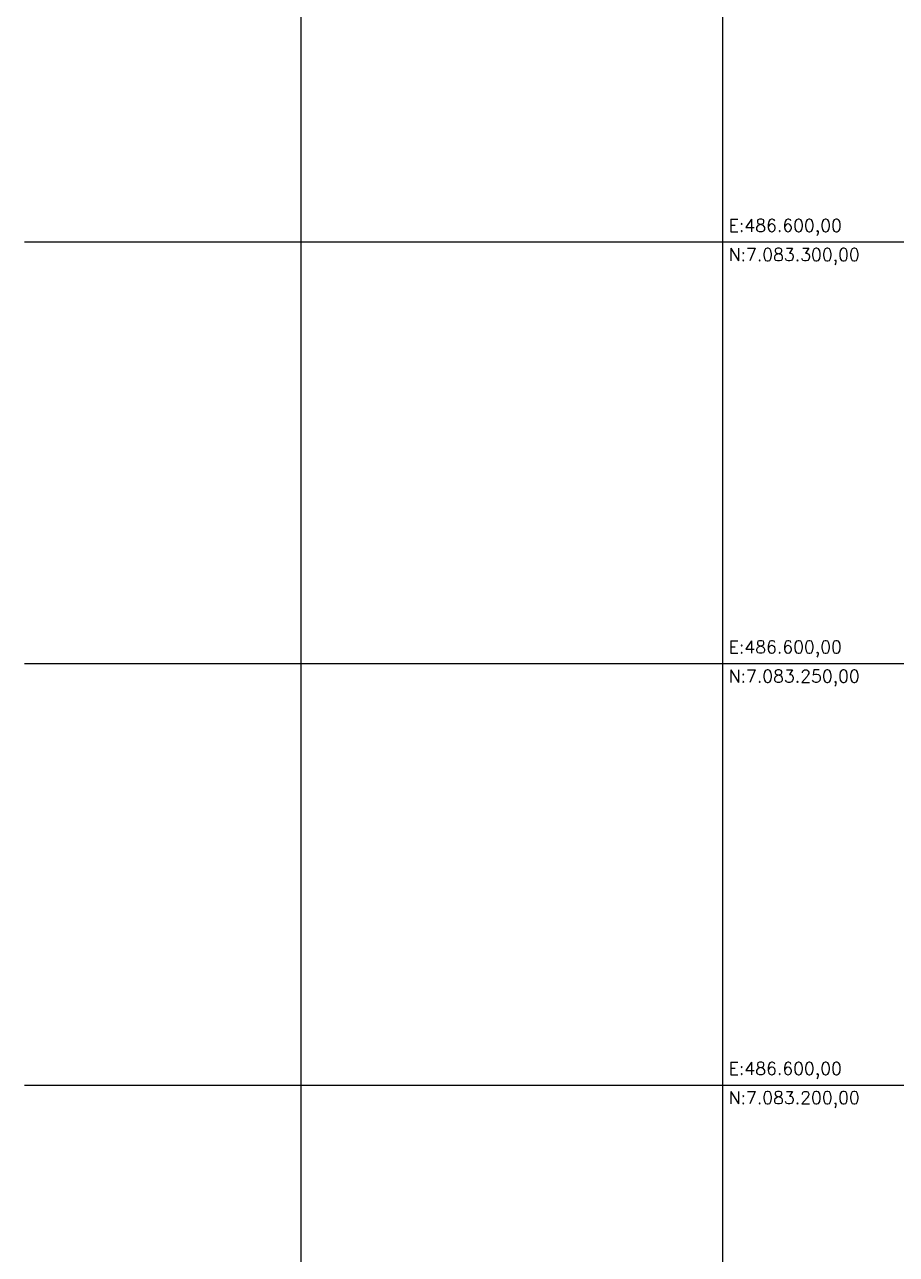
# Model space of a CAD drawing. Header units: metres. Extents: x 486561 to 486942, y 7083268 to 7083787.
# Drawn here: x 486561.5 to 486664.9, y 7083527.9 to 7083673.8 of the extents above; entities that cross this region are included whole.
import ezdxf

# ---------------------------------------------------------------- set-up
doc = ezdxf.new("R2010")
doc.units = ezdxf.units.M
doc.layers.add('grilla', color=254, linetype='Continuous')
doc.styles.get("Standard").update_dxf_attribs({"font": 'simplex.shx'})

# ---------------------------------------------------------------- blocks, each defined once
blk = doc.blocks.new('*U59', base_point=(486600, 7083200))
at = {"layer": 'grilla', "linetype": 'ByBlock', "char_height": 1.5}
for s, insert, attachment_point in [('E:486.600,00', (486600.75, 7083200.75), 7), ('N:7.083.200,00', (486600.75, 7083199.25), 1)]:
    blk.add_mtext(s, dxfattribs=dict(at, insert=insert, attachment_point=attachment_point))
blk = doc.blocks.new('*U65', base_point=(486600, 7083250))
at = {"layer": 'grilla', "linetype": 'ByBlock', "char_height": 1.5}
for s, insert, attachment_point in [('E:486.600,00', (486600.75, 7083250.75), 7), ('N:7.083.250,00', (486600.75, 7083249.25), 1)]:
    blk.add_mtext(s, dxfattribs=dict(at, insert=insert, attachment_point=attachment_point))
blk = doc.blocks.new('*U74', base_point=(486600, 7083300))
at = {"layer": 'grilla', "linetype": 'ByBlock', "char_height": 1.5}
for s, insert, attachment_point in [('E:486.600,00', (486600.75, 7083300.75), 7), ('N:7.083.300,00', (486600.75, 7083299.25), 1)]:
    blk.add_mtext(s, dxfattribs=dict(at, insert=insert, attachment_point=attachment_point))

msp = doc.modelspace()

# ---------------------------------------------------------------- linework, layer by layer
at = {"layer": 'grilla', "color": 7}
for p, q in [((486594.25, 7083787.39), (486594.25, 7083267.82)), ((486644.25, 7083787.39), (486644.25, 7083267.82)), ((486561.45, 7083648.01), (486941.55, 7083648.01)), ((486561.45, 7083598.01), (486941.55, 7083598.01)), ((486561.45, 7083548.01), (486941.55, 7083548.01))]:
    msp.add_line(p, q, dxfattribs=at)

# ---------------------------------------------------------------- block references
at = {"layer": 'grilla'}
for name, p in [('*U74', (486644.25, 7083648.01)), ('*U65', (486644.25, 7083598.01)), ('*U59', (486644.25, 7083548.01))]:
    msp.add_blockref(name, p, dxfattribs=at)

doc.saveas('drawing.dxf')
